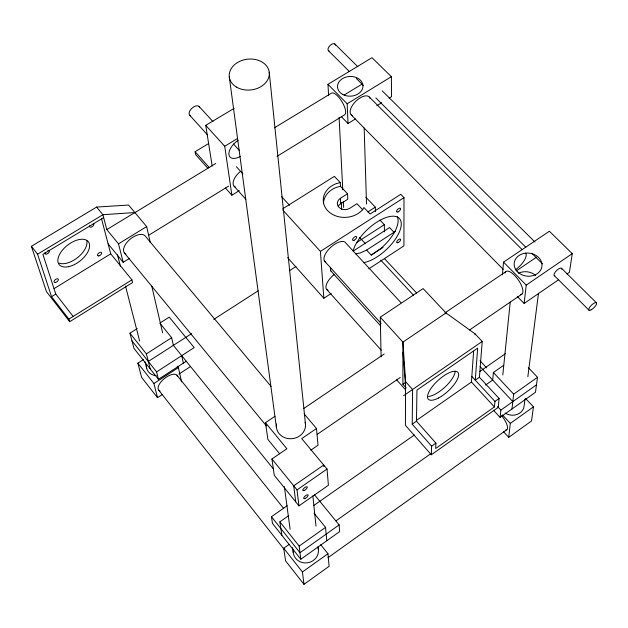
<?xml version="1.0" encoding="UTF-8"?>
<svg xmlns="http://www.w3.org/2000/svg" width="628" height="628" viewBox="0 0 628 628"><rect width="100%" height="100%" fill="white"/><g stroke="black" fill="none" stroke-linecap="round" stroke-linejoin="round"><path stroke-width="0.94" d="M406.167 387.916L402.901 384.265L402.933 342.111L380.278 317.203L423.107 288.597L445.998 312.94L475.09 333.9L482.218 341.444L479.407 377.255L499.103 398.466L498.208 407.391L431.342 454.782L405.421 425.305L405.578 381.659L402.933 342.111L445.998 312.94L445.959 313.898M338.233 206.376A7.748 6.343 -2.8 0 1 340.698 203.747L347.794 199.241L347.535 193.762L340.486 186.312L340.29 182.591L336.082 183.682A21.697 17.694 -2.8 0 0 328.146 211.189A21.697 17.694 -2.8 0 0 362.599 209.674L363.957 207.554L370.08 214.007L400.758 194.311L403.992 197.647L403.914 245.862L368.785 268.863M431.342 454.782L431.617 446.163L412.219 424.175L412.588 389.486L405.578 381.659M471.84 376.439L494.95 401.402L494.417 406.92L435.706 448.486L435.903 443.132L416.482 421.2L416.953 390.067L477.657 348.132L475.27 380.144L479.407 377.255M494.417 406.92L471.44 382.036L473.622 351.154M475.027 334.834L475.09 333.9M503.68 365.292L493.388 372.49L492.69 380.066L485.562 385.066M502.384 274.836L503.554 262.143L549.374 231.245L572.265 253.634L569.4 272.309L567.013 273.949M502.8 374.979L510.219 302.147M528.313 367.608L537.521 377.263L535.464 392.28L500.124 417.424L500.877 410.1L497.643 406.606M503.546 431.742L508.704 437.363L510.313 423.398L533.462 406.85L525.558 398.45M511.969 408.993L513.68 394.149L537.521 377.263M517.37 296.557L524.121 303.457L526.233 285.104L572.265 253.634M525.008 399.031L524.145 405.821A12.183 10.652 10 0 1 517.26 414.394A12.183 10.652 10 0 1 505.116 413.036M527.85 376.706L538.494 293.245M533.462 406.85L531.516 420.988L508.704 437.363M327.942 557.735L506.82 429.717M289.288 544.327L283.73 548.26L285.559 560.859L303.983 584.33L329.119 566.283L327.965 553.723L320.68 544.664M303.983 584.33L302.421 571.982L327.965 553.723M287.184 505.736L271.445 516.711L272.481 523.43L300.812 559.234L339.638 531.61L339.136 524.922L314.455 494.731M300.812 559.234L299.156 546.077L325.547 527.379L314.024 513.178M335.964 520.879L431.075 453.502M339.136 524.922L299.988 552.711L271.445 516.711M500.877 410.1L536.485 384.831M431.617 446.163L435.903 443.132M494.95 401.402L499.103 398.466M313.741 505.54L414.331 435.016M416.231 420.579L471.44 382.036M412.219 424.175L416.482 421.2M275.017 416.262L265.471 422.699L286.878 448.753L271.924 458.982L274.279 475.31L298.952 505.854L328.405 485.279L327.039 469.038L301.73 438.603L316.481 428.516L304.148 413.852M281.839 535.252L279.884 521.829L288.637 515.706M479.604 371.635L505.501 353.588M298.952 505.854L297.028 489.895L327.039 469.038M403.561 395.719L482.218 341.444M402.901 384.265L405.288 382.625M310.774 450.205L318.019 445.221L316.481 428.516M524.121 303.457L558.276 279.955M317.187 434.395L400.256 377.475M469.618 329.951L522.041 294.037M516.334 270.864L536.461 257.205M303.928 408.373L384.163 354.043M444.946 312.893L505.728 271.736M287.655 257.708L323.852 298.269L331.207 293.457M143.553 359.506L137.87 363.157L141.661 377.499L157.502 397.681L162.322 394.533M355.479 253.806L360.221 252.998L366.587 250.101L395.318 231.434M178.894 374.1L190.402 366.619M366.587 250.101L371.226 255.078L383.049 247.369M353.195 251.067L389.525 227.564L394.172 232.454M137.242 328.554L129.949 333.178L133.968 348.383L158.437 379.312L186.445 361.147M157.502 397.681L153.907 383.504L178.383 367.631L177.182 366.14M158.437 379.312L156.6 371.894L194.17 347.606L169.254 317.124L160.195 322.886M356.516 242.644L384.328 224.667L379.916 220.02M148.318 361.453L191.548 333.656M213.748 319.377L258.139 290.835M289.382 270.746L295.961 266.515M323.852 298.269L320.406 251.396L403.992 197.647M150.21 368.911L146.395 353.878L171.648 337.683L159.983 323.302M367.922 211.879L375.309 207.138L365.857 197.231M362.788 209.878L356.955 203.715L349.812 208.268A7.787 6.359 -2.8 0 1 338.892 207.224A7.787 6.359 -2.8 0 1 340.407 198.283L347.535 193.762M282.867 208.7L334.386 176.358L340.29 182.591M131.919 279.853L132.587 282.514L69.7 321.701L68.868 319.103L131.919 279.853L110.732 253.838L101.532 218.811M108.11 243.86L123.182 262.308L129.698 258.281M225.397 187.953L231.873 195.206L239.26 190.645M341.279 116.604L348.03 123.504L355.417 118.943M376.769 105.763L381.698 102.717M389.093 98.156L391.558 96.633L391.385 76.679L371.98 57.698L327.973 84.333L328.632 95.684M148.412 235.429L228.584 186.139M277.026 156.356L344.678 114.767A12.67 4.514 58.7 0 0 341.805 101.438A12.67 4.514 58.7 0 0 331.388 93.187L274.389 127.837M68.868 319.103L51.551 296.691L55.782 294.092L42.908 254.364L103.675 217.618M123.182 262.308L118.504 243.837L146.669 226.582L128.552 205.042L96.602 207.075L31.4 246.294L46.441 291.596L69.7 321.701M348.03 123.504L347.166 103.769L391.385 76.679M54.024 288.644L110.732 253.838M344.12 95.04L362.45 83.862M118.504 243.837L106.791 229.589L134.847 212.539L102.913 214.713L37.57 254.183L51.551 296.691M134.416 212.916L215.718 163.5M231.873 195.206L224.73 146.238L237.313 138.615M207.907 168.351L195.598 154.567L195.104 151.693L208.418 143.679M212.186 166.035L205.733 125.349L234.103 108.385M371.226 255.078L380.505 248.735A30.78 13.855 -43.2 0 0 397.273 216.723M340.486 186.312L336.294 187.403A21.635 17.663 -2.8 0 0 323.491 203.684M334.818 43.976L357.834 66.741M382.24 90.895L534.954 242M561.456 268.219L596.325 302.727M328.57 50.821L349.411 71.576M356.359 78.492L363.298 85.408M375.803 97.858L525.832 247.267M532.081 253.492L542.498 263.87M554.312 275.629L589.04 310.224M369.295 97.034L522.151 249.677M327.973 84.333L347.166 103.769M503.554 262.143L526.233 285.104M351.162 114.853L503.209 269.349M493.388 372.49L513.68 394.149M384.532 258.705L416.584 292.962M480.02 360.762L486.692 367.898M359.577 237.439L365.457 243.735M380.788 260.165L413.444 295.16M480.098 366.571L512.817 401.63M401.009 302.735L345.84 243.067A14.012 6.421 -42.5 0 0 330.406 247.628A14.012 6.421 -42.5 0 0 325.704 262.151M502.455 414.888L510.313 423.398M493.482 410.225L500.124 417.424M199.115 106.47L212.978 121.62M233.443 143.993L239.386 150.492M281.642 196.674L289.563 205.34M205.733 125.349L224.73 146.238M282.686 209.933L320.406 251.396M324.456 261.028L381.118 323.444M189.742 115.277L207.476 134.847M236.379 166.726L242.95 173.972M330.972 271.076L380.819 326.065M234.095 186.21L245.846 199.312M326.686 289.406L381.22 350.181M195.104 151.693L209.25 167.527M396.684 379.869L405.704 389.98M271.045 386.416L145.264 236.081A13.408 7.089 -39.3 0 0 129.078 240.124A13.408 7.089 -39.3 0 0 125.969 254.136M96.602 207.075L102.913 214.713L106.791 229.589M124.454 253.006L266.492 426.02M279.672 453.84L267.905 439.443L265.471 422.699M271.924 458.982L297.028 489.895M273.416 468.951L173.367 345.337L171.648 337.683M176.986 375.214L283.628 508.413M129.949 333.178L146.395 353.878M279.884 521.829L299.156 546.077M131.974 340.839L156.6 371.894M137.87 363.157L153.907 383.504M283.73 548.26L302.421 571.982M158.79 390.239L284.029 549.21M31.4 246.294L37.57 254.183M55.782 294.092L73.131 316.449M117.483 254.811L120.403 266.178M125.514 286.078L139.636 341.02M144.989 361.854L146.693 368.487M151.78 286.18L162.621 332.801M146.669 226.582L150.225 242.424M178.383 367.631L181.602 381.95M181.72 355.652L183.36 363.149M229.267 76.789L276.399 427.378M284.358 486.559L290.097 529.255M292.577 547.695L293.229 552.546M295.702 501.827L293.716 485.813L323.703 465.026L323.844 466.683M269.216 72.118L305.444 423.829M312.87 495.877L315.978 526.06M318.082 546.509L318.388 549.429M325.547 527.379L326.78 540.763M402.925 352.19L405.562 385.302M341.334 202.522L341.695 209.344M340.407 198.283L340.698 203.747M339.096 117.381L342.77 189.829M343.359 201.572L343.657 207.444M364.169 128.041L366.509 203.982M375.309 207.138L375.418 211.714M380.278 317.203L381.102 356.759M384.328 224.667L384.438 231.85M318.09 547.906A12.678 11.869 -9 0 1 306.802 562.869A12.678 11.869 -9 0 1 293.205 550.214M160.069 391.009A11.799 5.424 -38.7 0 1 164.191 378.708A11.799 5.424 -38.7 0 1 177.606 376.517M156.168 375.646A11.806 10.127 -15.4 0 1 146.41 365.849M501.544 415.571A12.191 4.003 54.3 0 1 505.721 429.952M518.469 273.282A13.722 11.445 7.3 0 1 535.684 275.488M352.622 115.74A12.709 6.406 -44.9 0 1 355.809 101.249A12.709 6.406 -44.9 0 1 370.112 98.565M525.612 253.131A13.675 5.291 -44.3 0 1 515.352 269.82M505.03 273.094A13.832 5.299 55.2 0 1 517.778 279.146A13.832 5.299 55.2 0 1 520.745 294.595M554.846 275.778A5.157 1.9 -44.5 0 1 556.753 270.37A5.157 1.9 -44.5 0 1 561.77 269.255M305.114 422.157A14.632 13.055 -7.6 0 1 291.518 438.721A14.632 13.055 -7.6 0 1 276.516 423.963M86.719 240.469A18.526 10.095 -37.9 0 1 78.06 257.205A18.526 10.095 -37.9 0 1 59.22 263.163M329.198 51.096A4.639 2.488 -45.6 0 1 330.124 45.444A4.639 2.488 -45.6 0 1 335.391 45.192M93.337 223.45A2.543 1.397 -38.6 0 1 92.128 226.7A2.543 1.397 -38.6 0 1 89.647 225.727M47.822 250.376A2.583 1.421 -37.3 0 1 49.235 251.82A2.583 1.421 -37.3 0 1 46.425 254.136A2.583 1.421 -37.3 0 1 45.012 252.691M235.579 187.23A13.031 6.775 -42.1 0 1 240.689 171.263M240.241 156.466A13.353 7.12 -42.5 0 1 228.937 154.637A13.353 7.12 -42.5 0 1 238.083 140.382M328.075 290.277A13.651 6.092 -42.2 0 1 334.245 274.467M353.164 250.666A30.827 13.8 -43.2 0 1 385.231 217.845A30.827 13.8 -43.2 0 1 398.686 233.49A30.827 13.8 -43.2 0 1 363.502 262.677M331.733 271.469A6.916 3.124 -42.3 0 1 330.846 268.156M190.574 115.788A6.437 3.627 -42.3 0 1 191.838 108.314A6.437 3.627 -42.3 0 1 199.618 107.286M455.174 371.305A19.947 7.379 -42.4 0 1 445.236 386.84A19.947 7.379 -42.4 0 1 428.484 396.456M342.48 94.294A12.733 9.875 -2.7 0 0 362.843 87.371A12.733 9.875 -2.7 0 0 345.361 77.283A12.733 9.875 -2.7 0 0 342.48 94.294M517.566 271.846A13.957 11.555 7 0 0 541.242 268.91A13.957 11.555 7 0 0 525.408 253.17A13.957 11.555 7 0 0 517.566 271.846M591.176 309.832A5.236 1.79 -44.3 0 0 596.6 303.112A5.236 1.79 -44.3 0 0 590.265 306.464A5.236 1.79 -44.3 0 0 591.176 309.832M68.389 266.696A18.55 10.072 -37.9 0 0 89.357 243.735A18.55 10.072 -37.9 0 0 63.436 248.971A18.55 10.072 -37.9 0 0 68.389 266.696M55.507 282.459A2.512 1.35 -37.3 0 0 58.318 279.35A2.512 1.35 -37.3 0 0 54.769 280.135A2.512 1.35 -37.3 0 0 55.507 282.459M98.847 255.91A2.481 1.327 -38.5 0 0 101.642 252.825A2.481 1.327 -38.5 0 0 98.211 253.555A2.481 1.327 -38.5 0 0 98.847 255.91M304.007 490.546A2.81 1.044 -40.1 0 0 307.265 487.155A2.81 1.044 -40.1 0 0 303.779 488.443A2.81 1.044 -40.1 0 0 304.007 490.546M304.91 498.538A2.787 1.028 -40.1 0 0 308.136 495.178A2.787 1.028 -40.1 0 0 304.682 496.473A2.787 1.028 -40.1 0 0 304.91 498.538M354.129 240.241A2.614 1.193 -42.9 0 0 356.602 236.811A2.614 1.193 -42.9 0 0 353.093 238.397A2.614 1.193 -42.9 0 0 354.129 240.241M398.128 242.62A2.52 1.107 -43.4 0 0 400.562 239.315A2.52 1.107 -43.4 0 0 397.241 240.846A2.52 1.107 -43.4 0 0 398.128 242.62M398.05 211.887A2.591 1.17 -43.8 0 0 400.507 208.457A2.591 1.17 -43.8 0 0 397.084 210.042A2.591 1.17 -43.8 0 0 398.05 211.887M236.528 87.135A20.112 15.472 -6.5 0 0 269.051 76.176A20.112 15.472 -6.5 0 0 242.188 60.374A20.112 15.472 -6.5 0 0 236.528 87.135M438.501 398.003A19.978 7.332 -42.4 0 0 458.244 372.883A19.978 7.332 -42.4 0 0 432.48 386.385A19.978 7.332 -42.4 0 0 438.501 398.003"/></g></svg>
